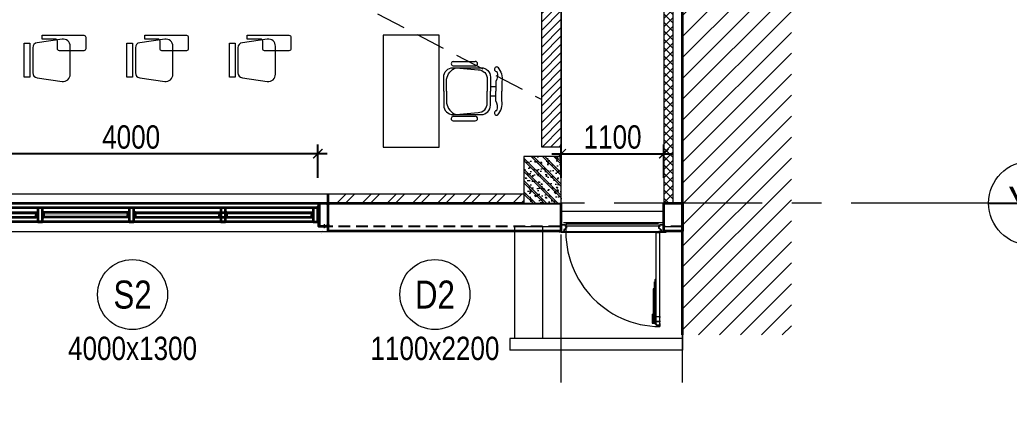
# Model space of a CAD drawing. Header units: millimetres. Extents: x -547695 to 905972, y -1055718 to 167349.
# Drawn here: x -506873 to -496268, y -850138 to -845826 of the extents above; entities that cross this region are included whole.
import ezdxf
from ezdxf.enums import TextEntityAlignment as Align
from ezdxf.xclip import XClip

# ---------------------------------------------------------------- set-up
doc = ezdxf.new("R2010")
doc.units = ezdxf.units.MM
doc.header["$XCLIPFRAME"] = 0
for name, pattern in [('$0$BASE-A0$0$HIDDEN', [0.375, 0.25, -0.125]), ('CENTER', [50.800000000000004, 31.75, -6.35, 6.35, -6.35]), ('HIDDEN', [9.524999999999999, 6.35, -3.175]), ('XR-MB (+8.000)$0$$0$BASE-A0$0$HIDDEN', [0.375, 0.25, -0.125])]:
    doc.linetypes.add(name, pattern=pattern)
doc.layers.get('DEFPOINTS').update_dxf_attribs({"color": 1, "lineweight": 25})
for name, color, linetype in [('7a-Flashing_01', 1, 'Continuous'), ('8', 8, 'Continuous'), ('S-DIM', 8, 'Continuous')]:
    doc.layers.add(name, color=color, linetype=linetype)
for name, color, linetype, lineweight in [('A-COLS', 9, 'Continuous', 9), ('A-CONC', 2, 'Continuous', 35), ('A-DOOR', 142, 'Continuous', 9), ('A-EQPM', 127, 'Continuous', 9), ('A-FINE', 255, 'Continuous', 25), ('A-GRID', 250, 'CENTER', 15), ('A-HEVY', 111, 'Continuous', 35), ('A-PATT', 252, 'Continuous', 9), ('A-REV', 7, 'Continuous', 35), ('A-SYMBOLS', 10, 'Continuous', 13), ('A-WALL', 12, 'Continuous', 13), ('A-WALL-INT', 31, 'Continuous', 9), ('XR-MB (+8.000)$0$chi dan', 8, 'Continuous', 9), ('XR-MB (+8.000)$0$DIM TAN', 169, 'Continuous', 13), ('XR-MB (+8.000)$0$net khung', 2, 'Continuous', 13), ('XR-MB (+8.000)$0$phu kien ngoai cua', 4, 'Continuous', 5)]:
    doc.layers.add(name, color=color, linetype=linetype, lineweight=lineweight)
doc.styles.add('VTK _ Arial_2.5 mm', font='arial.ttf', dxfattribs={"width": 0.8})
doc.styles.add('VTK_Arial', font='arial.ttf', dxfattribs={"width": 0.8})
doc.styles.add('VTK_Arial_3.5 mm', font='arial.ttf', dxfattribs={"width": 0.8, "height": 3.5})
doc.dimstyles.new('A-2.5-DIM100', dxfattribs={"dimscale": 100, "dimtxt": 2.5, "dimasz": 1, "dimexe": 1, "dimexo": 0, "dimgap": 0.5, "dimtad": 1, "dimdec": 0, "dimzin": 12, "dimdsep": 46, "dimtxsty": 'VTK_Arial', "dimblk": 'ARCHTICK', "dimcen": 0, "dimdle": 1, "dimclrd": 256, "dimclre": 256, "dimclrt": 7, "dimadec": 1, "dimazin": 3, "dimtfac": 1, "dimtdec": 0, "dimtmove": 0, "dimatfit": 2, "dimfxl": 20, "dimtfill": 1, "dimtolj": 1, "dimtzin": 0, "dimlwd": -1, "dimlwe": -1, "dimarcsym": 0})

# ---------------------------------------------------------------- blocks, each defined once
blk = doc.blocks.new('ERBHRTHB4T')
at = {"color": 0}
blk.add_wipeout([(-200, 100), (199.9999999999773, 100), (199.9999999999773, -400), (-200, -400)], dxfattribs=at).dxf.layer = '8'
at = {"layer": 'A-PATT'}
h = blk.add_hatch(dxfattribs=at)
h.set_pattern_fill('BT-01', color=256, scale=20, style=0, double=1, pattern_type=2)
h.set_pattern_definition([(49.99999999999999, (115612.7283935403, 26819.99793121067), (143.4520365201507, -12.55042699651902), [15, -165]), (355, (115612.7283935403, 26819.99793121067), (-27.75026672260001, 150.4384267400024), [12, -132]), (100.4514, (115624.6827295402, 26818.95206321054), (115.7018763428043, 137.8879084121907), [12.748038, -140.2284224]), (46.18420000000001, (115612.7283935403, 26859.99793121067), (213.4482097251289, -33.10380286580362), [22.5, -247.5]), (96.6356, (115630.5157425403, 26857.2392698105), (186.9325411097407, 194.8235741800883), [19.1220576, -210.3426]), (351.1842, (115612.7283935403, 26859.99793121067), (186.9323890267255, 194.823720185065), [18, -198]), (21, (115632.7283935403, 26849.99793121067), (119.3814104236923, -80.52377813306776), [15, -165]), (326.0000000000001, (115632.7283935403, 26849.99793121067), (48.66306638431632, 145.0300090093706), [12, -132]), (71.4514, (115642.6768401402, 26843.28761001059), (168.044525716298, 64.50609934199048), [12.748038, -140.2284224]), (37.50000000000001, (115612.7283935403, 26819.99793121067), (2.431971063458134, 66.5787707662623), [0, -130.4, 0, -134, 0, -132.5]), (7.499999999999999, (115612.7283935403, 26819.99793121067), (52.61390748842971, 78.88234237647205), [0, -76.39999999999999, 0, -127.4, 0, -50.5]), (327.5, (115568.1283935403, 26819.99793121067), (106.7644872344818, -4.510974346875951), [0, -50, 0, -156, 0, -207]), (317.5, (115548.1283935403, 26819.99793121067), (116.6372338684772, 20.02099646646354), [0, -65, 0, -103.6, 0, -147]), (45, (115612.7283935403, 26819.99793121067), (-60.10407640085654, 60.10407640085654), []), (45, (115612.7283935403, 26844.49793121067), (-60.10407640085654, 60.10407640085654), [])])
h.paths.add_polyline_path([(200, 100), (200, -400), (-200, -400), (-200, 100)])
at = {"color": 0}
blk.add_lwpolyline([(-200, 100), (200, 100), (200, -400), (-200, -400)], close=True, dxfattribs=at)
blk = doc.blocks.new('ERYUJH76Y')
at = {"layer": 'A-GRID', "ltscale": 50}
for points in [[(1300, 3348.158887993079), (1300, 25451.9480377544)], [(0, 3348.158887993079), (0, 25008.44865267468)], [(4693.760833570384, 6928.303770333878), (-30446.51302765415, 6928.303770333878)]]:
    blk.add_lwpolyline(points, dxfattribs=at)
at = {"layer": 'A-COLS', "xscale": -1, "rotation": 180}
blk.add_blockref('ERBHRTHB4T', (-200, 7028.303770333878), dxfattribs=at)
blk = doc.blocks.new('XR-MB (+8.000)$0$ban le b')
at = {"layer": 'A-DOOR'}
for p, q in [((11285.28769490795, -283.0679301716082), (11288.28769490796, -283.0679301716082)), ((11285.28769490795, -307.2214668658635), (11285.28769490795, -283.0679301716082)), ((11293.78769490795, -308.7214668658635), (11286.78769490795, -308.7214668658635)), ((11288.28769490796, -283.0679301716082), (11288.28769490796, -304.6214668658576)), ((11296.78769490796, -306.1214668658577), (11289.78769490796, -306.1214668658577)), ((11299.78769490796, -330.2283505780677), (11293.78769490796, -330.2283505780677)), ((11295.28769490795, -318.7501102948199), (11295.28769490795, -310.2214668658635)), ((11296.78769490796, -327.2283505780677), (11296.78769490796, -333.2283505780677)), ((11298.28769490796, -318.7501102948199), (11298.28769490796, -307.6214668658577))]:
    blk.add_line(p, q, dxfattribs=at)
for radius in [10, 7]:
    blk.add_circle((11296.78769490796, -330.2283505780677), radius, dxfattribs=at)
for centre, radius, start, end in [((11286.78769490795, -307.2214668658635), 1.5, 180, 270), ((11289.78769490796, -304.6214668658576), 1.5, 180, 270), ((11293.78769490795, -310.2214668658635), 1.5, 0, 90), ((11293.28769490795, -318.7501102948199), 2, 286.9577633000233, 0), ((11296.78769490796, -307.6214668658577), 1.5, 0, 90), ((11300.28769490796, -318.7501102948199), 2, 180, 253.0422366999772)]:
    blk.add_arc(centre, radius, start, end, dxfattribs=at)
blk = doc.blocks.new('XR-MB (+8.000)$0$gioong cao su')
at = {"layer": 'A-DOOR'}
for points in [[(1628098.305307441, 55606.06652636743), (1628100.401824749, 55606.06652636743), (1628100.401824749, 55546.26186501818), (1628098.305307441, 55546.26186501818)], [(1628100.401824749, 55591.16959282166), (1628107.292586996, 55591.16959282166), (1628107.292586996, 55561.15879856396), (1628100.401824749, 55561.15879856396)]]:
    blk.add_lwpolyline(points, close=True, dxfattribs=at)
for points in [[(1628109.292586996, 55599.93552798872), (1628128.177935405, 55599.93552798871, -0.4142135623730951), (1628130.177935405, 55597.93552798871), (1628130.177935405, 55553.13517616069, -0.4142135623730951), (1628128.177935405, 55551.13517616066), (1628109.292586996, 55551.13517616066, -0.414213562371638), (1628107.292586996, 55553.13517616066), (1628107.292586996, 55597.93552798872, -0.4142135623730951)], [(1628109.292586996, 55598.93552798873), (1628128.177935405, 55598.93552798873, -0.4142135623730951), (1628129.177935405, 55597.93552798871), (1628129.177935405, 55553.13517616069, -0.4142135623730951), (1628128.177935405, 55552.13517616069), (1628109.292586996, 55552.13517616069, -0.4142135623701816), (1628108.292586996, 55553.13517616066), (1628108.292586996, 55597.93552798872, -0.4142135623730951)]]:
    blk.add_lwpolyline(points, format="xyb", close=True, dxfattribs=at)
blk = doc.blocks.new('XR-MB (+8.000)$0$123')
at = {"layer": 'A-DOOR'}
h = blk.add_hatch(dxfattribs=at)
h.set_pattern_fill('ANSI31', color=256, style=0)
h.set_pattern_definition([(135, (327793.761398347, 93736.0655263949), (0.0883883476483184, 0.0883883476483185), [])])
h.paths.add_polyline_path([(240172.1619447011, 36474.12967879559), (240174.161944701, 36474.12967879559), (240174.161944701, 36387.62967879562), (240172.1619447009, 36387.62967879562)])
for p, q in [((240145.9647090423, 36386.32456112936), (240145.9647090423, 36398.32456112936)), ((240145.9647090423, 36398.32456112936), (240147.1647090423, 36398.32456112936)), ((240185.9647090423, 36386.32456112936), (240145.9647090423, 36386.32456112936)), ((240147.1647090423, 36387.62967879561), (240147.1647090423, 36398.32456112936)), ((240184.7619447009, 36387.62967879562), (240147.1647090423, 36387.62967879561)), ((240170.9619447009, 36465.32967879562), (240170.9619447009, 36475.32967879561)), ((240220.9740869111, 36475.32967879561), (240170.9619447009, 36475.32967879561)), ((240172.1619447011, 36474.12967879559), (240172.1619447009, 36387.62967879561)), ((240172.1619447011, 36465.32967879562), (240172.1619447011, 36474.12967879559)), ((240172.1619447011, 36474.12967879559), (240220.3932104987, 36474.12967879559)), ((240173.9619447009, 36413.32967879562), (240173.9619447009, 36413.32967879562)), ((240174.161944701, 36474.12967879559), (240174.1619447011, 36387.62967879561)), ((240184.7619447009, 36387.62967879562), (240204.7591803595, 36402.62967879563)), ((240185.9647090423, 36386.32456112936), (240205.9619447009, 36401.32456112936)), ((240219.7619447009, 36419.52967879562), (240204.7619447009, 36419.52967879562)), ((240204.7619447009, 36419.52967879562), (240204.7619447009, 36402.62967879563)), ((240220.9619447009, 36418.3296787956), (240205.9619447009, 36418.32967879561)), ((240205.9619447009, 36418.32967879561), (240205.9619447009, 36401.32456112936)), ((240234.7619447009, 36433.52967879561), (240219.7619447009, 36433.52967879562)), ((240219.7619447009, 36433.52967879562), (240219.7619447009, 36419.52967879562)), ((240234.761944701, 36454.91249750382), (240220.3932104987, 36474.12967879559)), ((240220.9619447009, 36432.32967879561), (240220.9619447009, 36418.3296787956)), ((240235.9619447009, 36432.32967879561), (240220.9619447009, 36432.32967879561)), ((240235.9619447009, 36455.3296787956), (240220.9740869111, 36475.32967879561)), ((240234.761944701, 36454.91249750382), (240234.7619447009, 36433.52967879561)), ((240235.9619447009, 36455.3296787956), (240235.9619447009, 36432.32967879561))]:
    blk.add_line(p, q, dxfattribs=at)
blk = doc.blocks.new('XR-MB (+8.000)$0$gdfghgfjjjk')
at = {"layer": 'A-DOOR'}
for p, q in [((196862.405233264, 627552.8862587214), (196860.9821372032, 626549.9684306979)), ((196863.2947365046, 627552.8862913847), (196861.8716068268, 626550.8579671383)), ((196862.4046865702, 627567.5806376934), (196871.2997144461, 627567.5809687972)), ((196862.4046865702, 627567.5806376934), (196862.4046865702, 627567.5806376934)), ((196862.4046865702, 627567.5806376934), (196862.4046865702, 627567.5806376934)), ((196862.4046865702, 627567.5806376934), (196862.4046865702, 627567.5806376934)), ((196862.4059411287, 627533.8722760677), (196862.4046865702, 627567.5806376934)), ((196863.2942224741, 627566.6911683083), (196870.4102448225, 627566.6914328933)), ((196863.2954429388, 627533.8723097444), (196863.2942224741, 627566.6911683083)), ((196863.2946861982, 627554.2381294966), (196896.2062882185, 627554.2393540144)), ((196863.2946861982, 627554.2381294966), (196863.2946861982, 627554.2381294966)), ((196863.2950171232, 627545.3431028128), (196863.2946861982, 627554.2381294966)), ((196864.1845203638, 627545.3431360722), (196863.2950171232, 627545.3431028128)), ((196863.2961570024, 627514.7967731357), (196905.9922894239, 627514.798361063)), ((196863.2964869738, 627505.9017457962), (196863.2961570024, 627514.7967731357)), ((196864.1842221022, 627553.348660469), (196895.3168190718, 627553.3498194814)), ((196864.1845203638, 627545.3431360722), (196864.1842221022, 627553.348660469)), ((196864.1856919527, 627513.9073033333), (196905.1028198004, 627513.9088261127)), ((196864.1859902143, 627505.9017784), (196864.1856919527, 627513.9073033333)), ((196870.4102448225, 627566.6914328933), (196870.4107085466, 627554.2383952141)), ((196871.2997144461, 627567.5809687972), (196871.3002115488, 627554.2384272814)), ((196895.3168190718, 627553.3498194814), (196895.3171828985, 627543.5652890801)), ((196895.3171828985, 627543.5652890801), (196905.9912160635, 627543.5656858683)), ((196896.2062882185, 627554.2393540144), (196896.2066522837, 627544.4548243284)), ((196896.2066522837, 627544.4548243284), (196906.8806854486, 627544.4552218318)), ((196904.5672428608, 626564.2020965219), (196905.9912160635, 627543.5656858683)), ((196905.1028198004, 627513.9088261127), (196905.1048058271, 627460.5386618972)), ((196905.4567790031, 626563.3126262426), (196906.8806854486, 627544.4552218318)), ((196905.9912160635, 627543.5656858683), (196905.991576314, 627533.8738980889)), ((196905.9922894239, 627514.798361063), (196905.9943407774, 627459.6491916776)), ((196906.8806854486, 627544.4552218318), (196906.8810795546, 627533.8739312887)), ((196943.3508764505, 627528.9400455356), (196906.8812633753, 627528.9386885166)), ((196906.8812633753, 627528.9386885166), (196906.898653388, 627061.5589567423)), ((196906.8818181753, 627514.0159139633), (196913.0339647532, 627514.0161420107)), ((196913.0339647532, 627514.0161420107), (196925.1160699129, 627528.9393668771)), ((196913.0339647532, 627514.0161420107), (196913.0359107256, 627461.728937149)), ((196925.1160699129, 627528.9393668771), (196925.1196030378, 627433.9858896732)), ((196943.354409337, 627433.9865671992), (196943.3508764505, 627528.9400455356)), ((196863.2982083559, 627459.6476040483), (196863.2978774309, 627468.5426306725)), ((196905.9943407774, 627459.6491916776), (196863.2982083559, 627459.6476040483)), ((196864.1876777411, 627460.5371393561), (196864.1873804331, 627468.5426642299)), ((196905.1048058271, 627460.5386618972), (196864.1876777411, 627460.5371393561)), ((196906.8837639093, 627461.7287085652), (196913.0359107256, 627461.728937149)), ((196943.354409337, 627433.9865671992), (196906.8847965002, 627433.9852110147)), ((196935.0032929182, 627405.8741509318), (196906.8858422041, 627405.8731057644)), ((196913.0359107256, 627461.728937149), (196925.1196030378, 627433.9858896732)), ((196935.0023111105, 627432.2585363984), (196923.8365739584, 627432.2581213713)), ((196923.8491252661, 627094.9471880794), (196923.8365739584, 627432.2581213713)), ((196935.0123664141, 627162.0139183998), (196935.0023111105, 627432.2585363984)), ((196914.9031518698, 627089.1371631026), (196906.8976272345, 627089.1368649602)), ((196922.291733861, 627092.520907402), (196914.9031518698, 627089.1371631026)), ((196914.90414536, 627062.448757112), (196914.9031518698, 627089.1371631026)), ((196923.8466299772, 627162.013502419), (196935.0123664141, 627162.0139183998)), ((196914.0146750212, 627061.5592212081), (196906.898653388, 627061.5589567423)), ((196861.515058279, 626570.9607151151), (196861.5153422356, 626563.3109920025)), ((196861.5153422356, 626563.3109920025), (196905.4567790031, 626563.3126262426)), ((196862.4045605659, 626570.9607483149), (196862.4048125744, 626564.200527072)), ((196862.4048125744, 626564.200527072), (196904.5672428608, 626564.2020965219)), ((196868.9876289368, 626550.8582316637), (196868.9871659279, 626563.3112696409)), ((196869.8771643639, 626549.9687612653), (196869.8766691685, 626563.3113028407)), ((197893.8688174114, 626451.0613284707), (196820.0490438938, 626451.0036119819)), ((196860.9821372032, 626549.9684306979), (196869.8771643639, 626549.9687612653)), ((196861.8716068268, 626550.8579671383), (196868.9876289368, 626550.8582316637)), ((197861.518658618, 626489.308738326), (196874.1260051727, 626489.2542417645)), ((196875.0162689686, 626468.7957118154), (197861.519422213, 626468.8501775612))]:
    blk.add_line(p, q, dxfattribs=at)
at = {"layer": 'A-DOOR', "linetype": 'XR-MB (+8.000)$0$$0$BASE-A0$0$HIDDEN'}
blk.add_line((197898.6042575852, 626549.568342009), (196851.4276854992, 626549.5095437169), dxfattribs=at)
at = {"layer": 'A-DOOR'}
blk.add_arc((196851.4271089392, 626549.5105317326), 1018.129288382242, 354.4509588753841, 89.38221887756842, dxfattribs=at)
for centre, major_axis, ratio, start_param, end_param in [((196921.1806167364, 627094.9470885992), (2.33610738054041, 1.289782648296564), 0.9999998784795361, 4.637390889203424, 5.778762562702377), ((196914.0146423578, 627062.4487235546), (-0.8093593346985444, 0.3689889098991489), 0.9999998201910117, 1.998585134927666, 3.569381478399736)]:
    blk.add_ellipse(centre, major_axis=major_axis, ratio=ratio, start_param=start_param, end_param=end_param, dxfattribs=at)
at = {"layer": 'XR-MB (+8.000)$0$chi dan', "extrusion": (0, 0, -1), "xscale": 0.8895027643677431, "yscale": 0.8895027643677431, "zscale": -0.889502743225944, "rotation": 179.9978614932291}
blk.add_blockref('XR-MB (+8.000)$0$123', (16816.74336409569, 658912.86562258), dxfattribs=at)
at = {"layer": 'XR-MB (+8.000)$0$chi dan', "xscale": 0.8895027643677431, "yscale": 0.8895027643677431, "zscale": 0.8895027643677431, "rotation": 180.0021385067709}
blk.add_blockref('XR-MB (+8.000)$0$123', (411550.8602860711, 658928.8183668359), dxfattribs=at)
at = {"layer": 'XR-MB (+8.000)$0$net khung', "xscale": 0.1601102353251793, "yscale": 0.1601102353251793, "zscale": 0.1601102172678523, "rotation": 90.00213296456585}
for p in [(205774.5316374302, 365813.9652123451), (206777.0655252394, 365813.9895307672)]:
    blk.add_blockref('XR-MB (+8.000)$0$gioong cao su', p, dxfattribs=at)
at = {"layer": 'XR-MB (+8.000)$0$phu kien ngoai cua', "xscale": 0.889502645156231, "yscale": 0.889502763748169, "zscale": 0.8895026589233752, "rotation": 270.002134667727}
blk.add_blockref('XR-MB (+8.000)$0$ban le b', (197144.7917616367, 636598.0440049767), dxfattribs=at)
blk = doc.blocks.new('XR-MB (+8.000)$0$cua 1 canh')
blk.add_wipeout([(-2.9103830456733704e-11, 5.352579668334065e-12), (-2.9103830456733704e-11, -1099.9999999999654), (220.0000000000291, -1099.9999999999657), (220.00013679201948, 5.303729824876622e-12)]).dxf.layer = 'A-DOOR'
at = {"layer": 'A-DOOR'}
blk.add_lwpolyline([(0, 0), (220, 0), (220, -1100), (0, -1100)], close=True, dxfattribs=at)
at = {"layer": 'XR-MB (+8.000)$0$DIM TAN', "xscale": -1, "rotation": 270}
blk.add_blockref('XR-MB (+8.000)$0$gdfghgfjjjk', (-626335.108328172, -197918.2664791215), dxfattribs=at)
blk = doc.blocks.new('12-14x20 HWFS')
at = {"layer": 'A-FINE'}
for p, q in [((-25.39699883005505, -3.007638736933586), (-25.39699883005505, 2.99767952003458)), ((-21.33899456566269, 1.922318582128355), (-24.39699883005505, 1.922318582128355)), ((-21.34279814843103, 4.073040457944444), (-20.73801054955584, 6.645490647548286)), ((-18.09071933728319, 1.683506138670054), (-18.67104078563898, 1.683506138670054)), ((-18.0907193372841, 1.683506138670054), (-17.72308869091012, 2.350172386679333)), ((-17.56717118204233, -1.69346535556906), (-18.09071933728319, 1.683506138670054)), ((-16.99276144435862, -2.360558170537843), (-17.72308869091012, 2.350172386679333)), ((-17.72308869091012, 2.350172386679333), (-17.06965306867005, 1.683506138670054)), ((-16.54921726259181, -1.673390192852821), (-17.06965306867005, 1.683506138670054)), ((-16.20003337911294, 1.683506138670054), (-17.06965306867005, 1.683506138670054)), ((-16.20003337911385, 1.683506138670054), (-15.83240273273987, 2.350172386679333)), ((-15.67648522387208, -1.69346535556906), (-16.20003337911294, 1.683506138670054)), ((-15.09896313702484, -2.380633333254082), (-15.83240273273987, 2.350172386679333)), ((-15.83240273273987, 2.350172386679333), (-15.1789671104998, 1.683506138670054)), ((-14.65541895525803, -1.69346535556906), (-15.1789671104998, 1.683506138670054)), ((-14.39481909571441, 1.683506138670054), (-15.1789671104998, 1.683506138670054)), ((-14.39481909571441, 1.683506138670054), (-14.02718844934043, 2.350172386675695)), ((-13.87127094047264, -1.69346535556906), (-14.3948190957135, 1.683506138670054)), ((-13.29374885362449, -2.380633333254082), (-14.02718844934043, 2.350172386675695)), ((-14.02718844934043, 2.350172386675695), (-13.37375282710036, 1.683506138670054)), ((-12.85020467185859, -1.69346535556906), (-13.37375282710036, 1.683506138670054)), ((-12.58960481231406, 1.683506138670054), (-13.37375282710036, 1.683506138670054)), ((-12.58960481231497, 1.683506138670054), (-12.22197416594099, 2.350172386675695)), ((-12.06605665707229, -1.69346535556906), (-12.58960481231406, 1.683506138670054)), ((-11.48853457022506, -2.380633333254082), (-12.22197416594099, 2.350172386675695)), ((-12.22197416594099, 2.350172386675695), (-11.56853854370092, 1.683506138670054)), ((-10.78439052891463, 1.683506138670054), (-11.56853854370092, 1.683506138670054)), ((-11.04499038845915, -1.69346535556906), (-11.56853854370092, 1.683506138670054)), ((-10.78439052891554, 1.683506138670054), (-10.41675988254156, 2.350172386675695)), ((-10.26084237367286, -1.69346535556906), (-10.78439052891463, 1.683506138670054)), ((-9.68332028682562, -2.380633333254082), (-10.41675988254156, 2.350172386675695)), ((-10.41675988254156, 2.350172386675695), (-9.763324260301488, 1.683506138670054)), ((-8.979176245515191, 1.683506138670054), (-9.763324260301488, 1.683506138670054)), ((-9.239776105058809, -1.69346535556906), (-9.763324260301488, 1.683506138670054)), ((-8.9791762455161, 1.683506138670054), (-8.611545599141209, 2.350172386675695)), ((-8.455628090273422, -1.69346535556906), (-8.979176245515191, 1.683506138670054)), ((-7.878106003426183, -2.380633333254082), (-8.611545599141209, 2.350172386675695)), ((-8.611545599141209, 2.350172386675695), (-7.958109976902051, 1.683506138670054)), ((-7.173961962115754, 1.683506138670054), (-7.958109976901142, 1.683506138670054)), ((-7.434561821659372, -1.69346535556906), (-7.958109976901142, 1.683506138670054)), ((-7.173961962115754, 1.683506138670054), (-6.806331315741772, 2.350172386675695)), ((-6.650413806873985, -1.69346535556906), (-7.173961962115754, 1.683506138670054)), ((-6.072891720025837, -2.380633333254082), (-6.806331315741772, 2.350172386675695)), ((-6.806331315741772, 2.350172386675695), (-6.152895693502614, 1.683506138670054)), ((-5.629347538259935, -1.69346535556906), (-6.152895693501705, 1.683506138670054)), ((-5.329868141651787, 1.41366340343302), (-1.722720664161898, 1.41366340343302)), ((-1.722720664161898, 1.41366340343302), (0, 0)), ((-1.722720664161898, -1.413663403429382), (0, 0)), ((-21.34279814843103, -1.932277799027361), (-24.39699883005505, -1.932277799027361)), ((-20.73801054955584, -6.655449864447291), (-21.34279814843103, -4.08299967484345)), ((-17.56717118204233, -1.69346535556906), (-18.67104078563898, -1.69346535556906)), ((-17.56717118204233, -1.69346535556906), (-16.99276144435862, -2.360558170537843)), ((-16.99276144435862, -2.360558170537843), (-16.54921726259181, -1.673390192852821)), ((-15.67648522387208, -1.69346535556906), (-16.56217511556315, -1.69346535556906)), ((-15.67648522387208, -1.69346535556906), (-15.09896313702484, -2.380633333254082)), ((-15.09896313702484, -2.380633333254082), (-14.65541895525803, -1.69346535556906)), ((-13.87127094047264, -1.69346535556906), (-14.65541895525803, -1.69346535556906)), ((-13.87127094047264, -1.69346535556906), (-13.29374885362449, -2.380633333254082)), ((-13.29374885362449, -2.380633333254082), (-12.85020467185859, -1.69346535556906)), ((-12.06605665707229, -1.69346535556906), (-12.85020467185859, -1.69346535556906)), ((-12.06605665707229, -1.69346535556906), (-11.48853457022506, -2.380633333254082)), ((-11.48853457022506, -2.380633333254082), (-11.04499038845915, -1.69346535556906)), ((-10.26084237367286, -1.69346535556906), (-11.04499038845915, -1.69346535556906)), ((-10.26084237367286, -1.69346535556906), (-9.68332028682562, -2.380633333254082)), ((-9.68332028682562, -2.380633333254082), (-9.239776105058809, -1.69346535556906)), ((-8.455628090273422, -1.69346535556906), (-9.239776105059718, -1.69346535556906)), ((-8.455628090273422, -1.69346535556906), (-7.878106003426183, -2.380633333254082)), ((-7.878106003426183, -2.380633333254082), (-7.434561821659372, -1.69346535556906)), ((-6.650413806873985, -1.69346535556906), (-7.434561821659372, -1.69346535556906)), ((-6.650413806873985, -1.69346535556906), (-6.072891720025837, -2.380633333254082)), ((-6.072891720025837, -2.380633333254082), (-5.629347538259935, -1.69346535556906)), ((-5.073260826818114, -1.430522762744658), (-1.722720664161898, -1.430522762744658))]:
    blk.add_line(p, q, dxfattribs=at)
for points in [[(-21.33899456566269, 1.922318582128355), (-24.39699883005505, 1.922318582128355, -0.4142135623730951), (-25.39699883005505, 2.922318582128355), (-25.39699883005505, 3.073040457944444, -0.414213562373095), (-24.39699883005505, 4.073040457944444), (-21.34279814843103, 4.073040457944444), (-21.34279814843103, -0.004979608449502848)], [(-21.33899456566269, -1.932277799027361), (-24.39699883005505, -1.932277799027361, 0.4142135623730951), (-25.39699883005505, -2.932277799027361), (-25.39699883005505, -3.08299967484345, 0.414213562373095), (-24.39699883005505, -4.08299967484345), (-21.34279814843103, -4.08299967484345), (-21.34279814843103, -0.004979608449502848)]]:
    blk.add_lwpolyline(points, format="xyb", dxfattribs=at)
for points in [[(-20.73801054955584, -6.655449864447291), (-20.73801054955584, 6.645490647548286), (-20.01167715080919, 6.645490647548286), (-20.01167715080919, -6.655449864447291)], [(-18.67104078563898, -4.086449746049766), (-18.67104078563898, 4.06959038673449), (-20.01167715080919, 4.06959038673449), (-20.01167715080919, -4.086449746049766)]]:
    blk.add_lwpolyline(points, close=True, dxfattribs=at)
for centre, radius, start, end in [((-24.39699883005505, 0.922318582128355), 1, 90, 180), ((-5.304255970404483, 2.881830588587036), 1.468390570281038, 234.6943086791252, 269.0005767096657), ((-24.39699883005505, -0.9322777990273607), 1, 180, 270), ((-5.064265201900525, -2.169041251796443), 0.7385732732347212, 89.30213547652545, 139.9158802430046)]:
    blk.add_arc(centre, radius, start, end, dxfattribs=at)
at = {"layer": 'A-FINE', "lineweight": 20}
for points in [[(-6.005701366639187, 0.734078581812355), (-5.356753149810174, 0.7528891582333017), (-4.21525524023491, 0.7335373962196172), (-3.68014217905511, 0.4056991705183464)], [(-3.73259996158049, 0.2548853612497624), (-4.241661968921107, 0.5667963463274646), (-5.337423789348577, 0.5875685391984007), (-5.980192729994997, 0.5695436905298266)], [(-2.447860064917222, -0.3795387368336378), (-2.855747234787486, -0.233771597417217), (-3.321581205258553, 0.00306547163927462), (-3.73259996158049, 0.2548853612497624)], [(-3.68014217905511, 0.4056991705183464), (-3.274387256547925, 0.1571179502607265), (-2.81552207232744, -0.07629628983704606), (-2.414889757718811, -0.2195370777590142)], [(0, 0), (-1.78165944644752, -0.7221836995558988), (-2.094344660469687, -0.5059660401420842), (-2.447860064917222, -0.3795387368336378)], [(-2.414889757718811, -0.2195370777590142), (-2.078931817856756, -0.3396744335477706), (-1.786234641898773, -0.4750112537258246), (0, 0)], [(-1.788129251950522, -0.4459402668944676), (-1.592819770769893, -0.4254990892404749), (0, 0), (0, 0)], [(-3.309955396267469, -1.038057640394982), (-3.504362710519672, -0.9972875247003685), (-4.96049769981073, -0.9316873652023787), (-5.752600940425509, -0.8984606907433772)], [(-3.03778870932274, -1.424996449764876), (-3.03778870932274, -1.424996449764876), (-3.041053551675759, -1.094442749745212), (-3.309955396267469, -1.038057640394982)], [(-2.446033747112779, -0.2942946919683891), (-2.446033747112779, -0.2942946919683891), (-1.983497810808331, -0.4664134667509643), (-1.788129251950522, -0.4459402668944676)]]:
    blk.add_open_spline(points, degree=3, dxfattribs=at)
blk = doc.blocks.new('gia co cua')
at = {"layer": '7a-Flashing_01', "const_width": 0.5}
for points in [[(0.9999836811912246, -260.1724521682504), (1.000002565124305, -13.38279802408889), (4.999982052686391, -0.1724568663337074)], [(-1.631880877539515e-05, -160.0009240506176), (-1.63185759447515e-05, -320.0000900226937), (38.99998009184492, -320.000089963407), (58.99998009161209, -250.000923991331), (74.18584841454867, -250.000923991331)]]:
    blk.add_lwpolyline(points, dxfattribs=at)
at = {"layer": 'A-CONC'}
blk.add_lwpolyline([(8.999982052773703, -247.0009282695133), (101.8295537767117, -247.0009282695133), (101.8295537767117, -230.0009282695133), (104.8295537767117, -230.0009282695133), (104.8295537767117, -250.0009282695133), (5.999981933564413, -250.0009282695133), (5.999982052773703, -0.0009282695133094876), (104.8295537767117, -0.0009282695133094876), (104.8295537767117, -20.00092826951331), (101.8295537767117, -20.00092826951331), (101.8295537767117, -3.000928269513309), (8.999982052773703, -3.000928269513309)], close=True, dxfattribs=at)
at = {"layer": 'A-PATT', "xscale": -1, "rotation": 180}
blk.add_blockref('12-14x20 HWFS', (19.89082145583234, -36.21138445603722), dxfattribs=at)
at = {"layer": 'A-PATT'}
blk.add_blockref('12-14x20 HWFS', (18.74103034098516, -177.0262263493707), dxfattribs=at)
at = {"layer": 'A-PATT', "rotation": 90}
blk.add_blockref('12-14x20 HWFS', (66.85820513081853, -231.3298825964211), dxfattribs=at)
blk = doc.blocks.new('ebve')
blk.add_wipeout([(-4209.659143328201, -400.00000000023283), (0, -400.00000000023283), (0, 3.501554601825774e-11), (-4209.659143328201, 2.7421265258453786e-10)]).dxf.layer = 'A-PATT'
at = {"color": 8}
for p, q in [((-159.8295748693636, -149.9999984254828), (-4054.829573232797, -149.999997130828)), ((-4039.829573232797, -199.999997419538), (-3126.496237785323, -199.9999977780972)), ((-2144.829571664101, -199.999997419538), (-3046.496237785323, -199.9999977780972)), ((-2064.829571664101, -199.999995466671), (-174.8295748693636, -199.9999984254828)), ((-159.8295748693636, -299.9999984254828), (-4054.829573232797, -299.999997130828)), ((-4039.829573232797, -249.999997419538), (-3126.496237785323, -249.9999977780972)), ((-2144.829571664101, -249.999997419538), (-3046.496237785323, -249.9999977780972)), ((-2064.829571664101, -249.999995466671), (-174.8295748693636, -249.9999984254828))]:
    blk.add_line(p, q, dxfattribs=at)
blk.add_lwpolyline([(-4209.659143328201, -100), (0, -100)], dxfattribs=at)
for points in [[(-4104.829573232797, -150.0000000001164), (-4054.829573232797, -150.0000000001164), (-4054.829573232797, -300.0000000001164), (-4104.829573232797, -300.0000000001164)], [(-4054.829573232797, -149.999997130828), (-4104.829573232797, -149.999997130828), (-4104.829573232797, -299.999997130828), (-4054.829573232797, -299.999997130828)], [(-4054.829573232797, -249.999997419538), (-4039.829573232797, -249.999997419538), (-4039.829573232797, -229.999997419538), (-4049.829573232797, -229.999997419538), (-4049.829573232797, -219.999997419538), (-4039.829573232797, -219.999997419538), (-4039.829573232797, -199.999997419538), (-4054.829573232797, -199.999997419538)], [(-3111.496237785323, -249.9999977780972), (-3126.496237785323, -249.9999977780972), (-3126.496237785323, -229.9999977780972), (-3116.496237785323, -229.9999977780972), (-3116.496237785323, -219.9999977780972), (-3126.496237785323, -219.9999977780972), (-3126.496237785323, -199.9999977780972), (-3111.496237785323, -199.9999977780972)], [(-3061.496237785323, -149.9999975623796), (-3111.496237785323, -149.9999975623796), (-3111.496237785323, -299.9999975623796), (-3061.496237785323, -299.9999975623796)], [(-3061.496237785323, -249.9999977780972), (-3046.496237785323, -249.9999977780972), (-3046.496237785323, -229.9999977780972), (-3056.496237785323, -229.9999977780972), (-3056.496237785323, -219.9999977780972), (-3046.496237785323, -219.9999977780972), (-3046.496237785323, -199.9999977780972), (-3061.496237785323, -199.9999977780972)], [(-2129.829571664101, -249.999997419538), (-2144.829571664101, -249.999997419538), (-2144.829571664101, -229.999997419538), (-2134.829571664101, -229.999997419538), (-2134.829571664101, -219.999997419538), (-2144.829571664101, -219.999997419538), (-2144.829571664101, -199.999997419538), (-2129.829571664101, -199.999997419538)], [(-2079.829571664101, -149.9999979939312), (-2129.829571664101, -149.9999979939312), (-2129.829571664101, -299.9999979939312), (-2079.829571664101, -299.9999979939312)], [(-2079.829571664101, -249.999995466671), (-2064.829571664101, -249.999995466671), (-2064.829571664101, -229.999995466671), (-2074.829571664101, -229.999995466671), (-2074.829571664101, -219.999995466671), (-2064.829571664101, -219.999995466671), (-2064.829571664101, -199.999995466671), (-2079.829571664101, -199.999995466671)], [(-1148.162905542878, -249.9999979647109), (-1163.162905542878, -249.9999979647109), (-1163.162905542878, -229.9999979647109), (-1153.162905542878, -229.9999979647109), (-1153.162905542878, -219.9999979647109), (-1163.162905542878, -219.9999979647109), (-1163.162905542878, -199.9999979647109), (-1148.162905542878, -199.9999979647109)], [(-1098.162905542878, -149.9999985391041), (-1148.162905542878, -149.9999985391041), (-1148.162905542878, -299.9999985391041), (-1098.162905542878, -299.9999985391041)], [(-1098.162905542878, -249.9999960118439), (-1083.162905542878, -249.9999960118439), (-1083.162905542878, -229.9999960118439), (-1093.162905542878, -229.9999960118439), (-1093.162905542878, -219.9999960118439), (-1083.162905542878, -219.9999960118439), (-1083.162905542878, -199.9999960118439), (-1098.162905542878, -199.9999960118439)], [(-159.8295748693636, -249.9999984254828), (-174.8295748693636, -249.9999984254828), (-174.8295748693636, -229.9999984254828), (-164.8295748693636, -229.9999984254828), (-164.8295748693636, -219.9999984254828), (-174.8295748693636, -219.9999984254828), (-174.8295748693636, -199.9999984254828), (-159.8295748693636, -199.9999984254828)], [(-109.8295748693636, -149.9999984254828), (-159.8295748693636, -149.9999984254828), (-159.8295748693636, -299.9999984254828), (-109.8295748693636, -299.9999984254828)]]:
    blk.add_lwpolyline(points, close=True)
at = {"color": 5, "const_width": 5.000000000000001}
for points in [[(-4049.829573232797, -224.999997419538), (-3116.496237785323, -224.9999977780972)], [(-2134.829571664101, -224.999997419538), (-3056.496237785323, -224.9999977780972)], [(-2074.829571664101, -224.999995466671), (-1148.162905542878, -224.9999968934571)], [(-1098.162905542878, -224.9999969704077), (-164.8295748693636, -224.9999984254828)]]:
    blk.add_lwpolyline(points, dxfattribs=at)
at = {"layer": 'A-HEVY'}
for points in [[(-4209.659143328201, -400.0000000002328), (-4209.659143328201, 0)], [(0, -400.000086019747), (0, 0)]]:
    blk.add_lwpolyline(points, dxfattribs=at)
at = {"layer": 'A-REV', "xscale": -1}
blk.add_blockref('gia co cua', (-4104.829589551431, -99.99907173053361), dxfattribs=at)
at = {"layer": 'A-REV'}
blk.add_blockref('gia co cua', (-104.8295537767699, -99.99915775028057), dxfattribs=at)
blk = doc.blocks.new('egeg11')
blk.add_wipeout([(-50, -980.3456814679197), (1799.9999999934503, -980.3456814679197), (1799.999999998603, 344.654318525259), (-2.9331204132176936e-11, 344.65431853198925), (-2.9331204132176936e-11, -855.3456814679403), (-50, -855.3456814679403)]).dxf.layer = 'A-PATT'
at = {"layer": 'A-PATT'}
for points in [[(0, 344.6543185319752), (0, -855.3456814680248)], [(0, 344.6543185319752), (1799.999999998603, 344.6543185252231)], [(300, 344.6543185319752), (300, -855.3456814680248)], [(1799.999999998603, 344.6543185319752), (1799.999999993481, -980.3456814680248)], [(1800, -855.3456814680248), (-50, -855.3456814680248)], [(-50, -855.3456814680248), (-50, -980.3456814680248)], [(1800, -980.3456814680248), (-50, -980.3456814680248)]]:
    blk.add_lwpolyline(points, dxfattribs=at)
blk = doc.blocks.new('RHRTHRHRT')
at = {"layer": 'A-PATT', "transparency": 33554620}
h = blk.add_hatch(dxfattribs=at)
h.set_pattern_fill('ANSI37', color=256, scale=20)
h.set_pattern_definition([(45, (-12900, -14799.99999999988), (-44.90128060534577, 44.90128060534577), []), (135, (-12900, -14799.99999999988), (-44.90128060534577, -44.90128060534576), [])])
h.paths.add_polyline_path([(-99.99803908215836, -4567.111033911468), (-199.9999999998836, -4567.111033911468), (-199.9999999998836, -14799.99999999988), (-99.99803908215836, -14799.99999999988)])
h.paths.add_polyline_path([(0, -500), (-24900, -500), (-24900, -400), (0, -400)])
h.paths.add_polyline_path([(-99.99999999988358, -2114.610329514835), (-199.9999999998836, -2114.610329514835), (-199.9999999998836, -500), (-99.99999999988358, -500)])
at = {"layer": 'A-WALL', "transparency": 33554620}
h = blk.add_hatch(dxfattribs=at)
h.set_pattern_fill('ANSI31', color=253, scale=20)
h.set_pattern_definition([(45, (-24900, -14299.99999999988), (-44.90128060534577, 44.90128060534577), [])])
h.paths.add_polyline_path([(-12900, -8759.999999999884), (-12900, -14799.99999999988), (-13110, -14799.99999999988), (-13110, -8759.999999999884)])
h.paths.add_polyline_path([(-1510, -14199.99999999988), (-1510, -8759.999999998021), (-1300, -8759.999999998021), (-1300, -14199.99999999988)])
h.paths.add_polyline_path([(-1510, -8759.999999998021), (-24900, -8759.999999999884), (-24900, -8549.999999999884), (-1510, -8549.999999998021)])
at = {"layer": 'A-HEVY'}
blk.add_lwpolyline([(-25300, -8074.999999998137), (-25300, -14800.00000000012), (-1300, -14800.00000000012)], dxfattribs=at)
at = {"layer": 'A-WALL'}
blk.add_lwpolyline([(-1510, -14199.99999999988), (-1510, -8759.999999998021), (-1300, -8759.999999998021), (-1300, -14199.99999999988)], close=True, dxfattribs=at)
at = {"layer": 'A-WALL-INT'}
blk.add_lwpolyline([(-99.99803908215836, -4567.111033911468), (-199.9999999998836, -4567.111033911468), (-199.9999999998836, -14799.99999999988), (-99.99803908215836, -14799.99999999988)], close=True, dxfattribs=at)
at = {"layer": 'A-WALL'}
blk.add_blockref('egeg11', (-1800.010806804872, -15394.65431853209), dxfattribs=at)
at = {"layer": 'A-HEVY'}
for points in [[(-1300, -15100.00000000012), (-25600, -15100.00000000012), (-25600, -8074.999999998137)], [(-200, -14800.00000000012), (0, -14800.00000000012), (0, -15100.00000000012), (-200, -15100.00000000012)]]:
    blk.add_lwpolyline(points, dxfattribs=at)
at = {"layer": 'DEFPOINTS', "linetype": '$0$BASE-A0$0$HIDDEN', "ltscale": 500}
blk.add_lwpolyline([(-25550, -50), (0, -50), (0, -15050.00000000012), (-25550, -15050.00000000012)], close=True, dxfattribs=at)
at = {"layer": 'A-DOOR', "xscale": -1, "rotation": 89.99999999999874}
blk.add_blockref('XR-MB (+8.000)$0$cua 1 canh', (-1300, -14890.68020360859), dxfattribs=at)
at = {"layer": 'A-HEVY'}
blk.add_blockref('ebve', (-3800.127588835079, -14699.99999999988), dxfattribs=at)
at = {"layer": 'A-PATT', "transparency": 33554620}
h = blk.add_hatch(dxfattribs=at)
h.set_pattern_fill('ANSI32', color=256, scale=20)
h.set_pattern_definition([(45, (-12900, -14799.99999999988), (-134.7038418160373, 134.7038418160373), []), (45, (-12810.1974, -14799.99999999988), (-134.7038418160373, 134.7038418160373), [])])
h.paths.add_polyline_path([(-3800.127588835079, -14699.99999999988), (-1700, -14699.99999999988), (-1700, -14799.99999999988), (-3800.127588835079, -14799.99999999988)])
h.paths.add_polyline_path([(-9100, -14799.99999999988), (-8009.78673216328, -14799.99999999988), (-8009.78673216328, -14699.99999999965), (-9100, -14699.99999999965)])
h.paths.add_polyline_path([(-10095.17042833602, -14699.99999999977), (-9500, -14699.99999999977), (-9500, -14799.99999999988), (-10095.17042833602, -14799.99999999988)])
h.paths.add_polyline_path([(-12900, -14799.99999999988), (-12304.82957166422, -14799.99999999988), (-12304.82957166422, -14699.99999999977), (-12900, -14699.99999999977)])
at = {"layer": 'A-HEVY'}
for points in [[(-1300, -15100.00000000012), (-1300, -14800.00000000012)], [(-200, -15100.00000000012), (-200, -14800.00000000012)]]:
    blk.add_lwpolyline(points, dxfattribs=at)
at = {"layer": 'A-PATT'}
blk.add_lwpolyline([(-8009.78673216328, -14699.99999999965), (-3800.127588835079, -14699.99999999953)], dxfattribs=at)
at = {"layer": 'A-WALL-INT'}
blk.add_lwpolyline([(-3800.127588835079, -14699.99999999988), (-1700, -14699.99999999988), (-1700, -14799.99999999988), (-3800.127588835079, -14799.99999999988)], close=True, dxfattribs=at)
at = {"layer": 'A-GRID'}
ref = blk.add_blockref('ERYUJH76Y', (-1300, -21728.30377033376), dxfattribs=at)
XClip(ref).set_block_clipping_path([(-32069.379858537228, 5005.130660463474), (6367.103157383157, 26504.536130141118)])
blk = doc.blocks.new('ERGEG')
at = {"layer": 'A-PATT', "transparency": 33554620}
h = blk.add_hatch(dxfattribs=at)
h.set_pattern_fill('ANSI31', color=256, scale=50)
h.set_pattern_definition([(45, (0, -16211.0424277765), (-112.2532015133644, 112.2532015133644), [])])
h.paths.add_polyline_path([(0, 1145.690923888935), (1166.456442133873, 1145.690923888935), (1166.456442133873, -16211.0424277765), (0, -16211.0424277765)])
at = {"layer": 'A-HEVY'}
blk.add_lwpolyline([(0, -16211.0424277765), (0, 1145.690923888935)], dxfattribs=at)
blk = doc.blocks.new('ghe DT')
for points in [[(412.4999999923166, 175.0000000385771), (450, 175.0000000385771), (450, 581.2500001282169, 0.4142135623780959), (431.2499999960419, 600.0000001323351), (318.7499999733991, 600.0000001323933, 0.414213562373095), (299.9999999693828, 581.2500001283915), (299.9999999693828, 343.75000007583, 0.4142135623708219), (318.7499999732245, 325.0000000716973), (393.7499999883585, 325.0000000716973, -0.4142135623751408), (412.4999999923166, 306.2500000676955)], [(328.263515049417, 84.08193445224606), (84.80915860895766, 84.08193445224606, -0.3733263981960095), (35.30948642251315, 127.0262662744499), (0.7004589340067469, 369.8289990847843, -0.4563180338067213), (69.99999999511056, 449.7069345329801), (343.0726736632641, 449.7069345329801, -0.4563180338067213), (412.372214724368, 369.8289990847843), (377.7631872358616, 127.0262662744499, -0.3733263981959709)]]:
    blk.add_lwpolyline(points, format="xyb", close=True)
blk.add_lwpolyline([(40.65139346243814, 56.35427596954105), (40.65139346243814, -2.91038304567337e-11), (371.8354636944132, -2.91038304567337e-11), (371.8354636944132, 56.35427596954105)], close=True)
blk = doc.blocks.new('XR-MBT1$0$A$C8d1cefb7')
for p, q in [((-50.20080321282148, 500), (-50.20080321282148, 558.8904469965491)), ((50.20080321282148, 500), (50.20080321282148, 558.8904469965491)), ((-318.2049389088061, 100.3088652885053), (-318.2049389088061, 338.4311413599644)), ((-269.8272728123702, 100.3088652885053), (-269.8272728123702, 338.4311413599644)), ((269.8272728123702, 100.3088652885053), (269.8272728123702, 338.4311413599644)), ((318.2049389088061, 100.3088652885053), (318.2049389088061, 338.4311413599644))]:
    blk.add_line(p, q)
for points in [[(-255.4190559748095, 580.0750507379416, -0.2070656746415199), (-102.7290021814406, 623.8251909990795), (0, 623.8251909990795)], [(-209.8819825330283, 570.958341721911, -0.214578381300561), (-103.1421742625535, 558.8904469965491), (0, 558.8904469965491)], [(255.4190559750423, 580.0750507379416, 0.2070656746415199), (102.7290021814406, 623.8251909990795), (0, 623.8251909990795)], [(209.8819825330283, 570.958341721911, 0.214578381300561), (103.1421742625535, 558.8904469965491), (0, 558.8904469965491)], [(0, 0), (-150.6024096384645, 0, -0.4142135623730951), (-251.0040160641074, 100.401606425643), (-251.0040160641074, 401.6064257028047, -0.418376194748687), (-150.6024096384645, 500), (0, 500)], [(0, 31.57018899056129), (-128.076161806006, 31.57018899056129, -0.2802796934905701), (-251.0040160641074, 131.9717954162043), (-228.477768231649, 368.8556996302214, -0.4183761947486869), (-128.076161806006, 467.2492739274167), (0, 467.2492739274167)], [(0, 0), (150.6024096384645, 0, 0.4142135623730951), (251.0040160643402, 100.401606425643), (251.0040160643402, 401.6064257028047, 0.418376194748687), (150.6024096384645, 500), (0, 500)], [(0, 31.57018899056129), (128.076161806006, 31.57018899056129, 0.2802796934905701), (251.0040160643402, 131.9717954162043), (228.4777682318818, 368.8556996302214, 0.4183761947486869), (128.076161806006, 467.2492739274167), (0, 467.2492739274167)]]:
    blk.add_lwpolyline(points, format="xyb")
for centre, radius, start, end in [((-234.207285082899, 567.7408025644254), 24.53717388733614, 149.8227994491121, 7.534847381210223), ((234.207285082899, 567.7408025644254), 24.53717388733614, 172.4651526187898, 30.17720055088792), ((-294.0161058604717, 338.4311413599644), 24.18883304828747, 0, 180), ((294.0161058604717, 338.4311413599644), 24.18883304828747, 0, 180), ((-294.0632612660993, 104.8172912709415), 24.55904119150108, 190.578063120359, 349.6419623649261), ((293.9860855229199, 104.7245501338039), 24.55904119150108, 190.3580376350739, 349.421936879641)]:
    blk.add_arc(centre, radius, start, end)
blk = doc.blocks.new('XR-MBT1$0$A$C158f8925')
blk.add_lwpolyline([(0, -600), (0, 600), (-600, 600), (-600, -600)], close=True)
at = {"rotation": 90}
blk.add_blockref('XR-MBT1$0$A$C8d1cefb7', (-650, 0), dxfattribs=at)
blk = doc.blocks.new('_ARCHTICK')
at = {"color": 0, "linetype": 'ByBlock', "const_width": 0.15}
blk.add_lwpolyline([(-0.5, -0.5), (0.5, 0.5)], dxfattribs=at)
blk = doc.blocks.new('*D401')
at = {"layer": 'DEFPOINTS', "color": 0, "transparency": 16777216}
for p in [(-499969.1240093771, -847261.1540440526), (-501069.1240093771, -847518.2394405451), (-499969.1240093771, -847518.2394405451)]:
    blk.add_point(p, dxfattribs=at)
at = {"layer": 'S-DIM', "transparency": 16777216}
for p, q in [((-501069.1240093771, -847518.2394405451), (-501069.1240093771, -847161.1540440526)), ((-499969.1240093771, -847518.2394405451), (-499969.1240093771, -847161.1540440526)), ((-501169.1240093771, -847261.1540440526), (-499869.1240093771, -847261.1540440526))]:
    blk.add_line(p, q, dxfattribs=at)
at = {"layer": 'S-DIM', "transparency": 16777216, "xscale": 100, "yscale": 100, "zscale": 100, "rotation": 180}
blk.add_blockref('_ARCHTICK', (-501069.1240093771, -847261.1540440526), dxfattribs=at)
at = {"layer": 'S-DIM', "transparency": 16777216, "xscale": 100, "yscale": 100, "zscale": 100}
blk.add_blockref('_ARCHTICK', (-499969.1240093771, -847261.1540440526), dxfattribs=at)
at = {"layer": 'S-DIM', "color": 7, "transparency": 16777216, "insert": (-500519.1240093771, -847083.5107971221), "char_height": 250, "attachment_point": 5, "style": 'VTK_Arial', "bg_fill": 3, "box_fill_scale": 1.1, "bg_fill_color": 257, "bg_fill_transparency": 0}
blk.add_mtext('\\A1;1100', dxfattribs=at)
blk = doc.blocks.new('*D402')
at = {"layer": 'DEFPOINTS', "color": 0, "transparency": 16777216}
for p in [(-507679.2944392818, -847261.1540440526), (-507679.2944392818, -847518.2394405451), (-503679.2944361443, -847518.2394405451)]:
    blk.add_point(p, dxfattribs=at)
at = {"layer": 'S-DIM', "transparency": 16777216}
for p, q in [((-507679.2944392818, -847518.2394405451), (-507679.2944392818, -847161.1540440526)), ((-503679.2944361443, -847518.2394405451), (-503679.2944361443, -847161.1540440526)), ((-503579.2944361443, -847261.1540440526), (-507779.2944392818, -847261.1540440526))]:
    blk.add_line(p, q, dxfattribs=at)
at = {"layer": 'S-DIM', "transparency": 16777216, "xscale": 100, "yscale": 100, "zscale": 100, "rotation": 180}
blk.add_blockref('_ARCHTICK', (-507679.2944392818, -847261.1540440526), dxfattribs=at)
at = {"layer": 'S-DIM', "transparency": 16777216, "xscale": 100, "yscale": 100, "zscale": 100}
blk.add_blockref('_ARCHTICK', (-503679.2944361443, -847261.1540440526), dxfattribs=at)
at = {"layer": 'S-DIM', "color": 7, "transparency": 16777216, "insert": (-505679.2944377131, -847083.5107971221), "char_height": 250, "attachment_point": 5, "style": 'VTK_Arial', "bg_fill": 3, "box_fill_scale": 1.1, "bg_fill_color": 257, "bg_fill_transparency": 0}
blk.add_mtext('\\A1;4000', dxfattribs=at)
blk = doc.blocks.new('*U320')
blk.add_wipeout([(4.5, -1.7763568394002505e-15), (4.46451615591515, -0.5639995510393714), (4.358624225078841, -1.1191044922418465), (4.183994186497131, -1.6565604870810517), (3.943380060197386, -2.1678915334577207), (3.6405764746872635, -2.645033635316131), (3.280358823396353, -3.080461976679099), (2.868407953869105, -3.46730959249105), (2.4112205774054853, -3.7994756647590684), (1.9160068120428266, -4.071721736097089), (1.3905764746872622, -4.279754323328191), (0.8432159156357593, -4.4202926282791), (0.2825573378819078, -4.491120277927223), (-0.2825573378819094, -4.491120277927223), (-0.8432159156357608, -4.4202926282791), (-1.3905764746872642, -4.279754323328191), (-1.9160068120428249, -4.07172173609709), (-2.411220577405484, -3.799475664759071), (-2.868407953869103, -3.467309592491053), (-3.280358823396352, -3.080461976679099), (-3.6405764746872635, -2.6450336353161292), (-3.943380060197386, -2.167891533457718), (-4.183994186497131, -1.6565604870810517), (-4.358624225078839, -1.1191044922418474), (-4.464516155915151, -0.5639995510393696), (-4.5, 0), (-4.464516155915151, 0.5639995510393678), (-4.358624225078839, 1.1191044922418456), (-4.183994186497131, 1.6565604870810482), (-3.943380060197386, 2.167891533457718), (-3.6405764746872635, 2.6450336353161283), (-3.2803588233963517, 3.0804619766791), (-2.868407953869104, 3.46730959249105), (-2.4112205774054853, 3.7994756647590666), (-1.9160068120428277, 4.071721736097086), (-1.3905764746872633, 4.279754323328191), (-0.8432159156357607, 4.420292628279098), (-0.2825573378819103, 4.491120277927221), (0.28255733788190984, 4.491120277927221), (0.8432159156357604, 4.420292628279098), (1.3905764746872633, 4.27975432332819), (1.9160068120428266, 4.071721736097087), (2.4112205774054845, 3.7994756647590666), (2.868407953869104, 3.46730959249105), (3.280358823396352, 3.0804619766790964), (3.6405764746872635, 2.6450336353161283), (3.943380060197386, 2.167891533457718), (4.183994186497131, 1.65656048708105), (4.358624225078839, 1.1191044922418456), (4.464516155915151, 0.5639995510393696)])
blk.add_circle((0, 0), 4.5)
at = {"layer": 'DEFPOINTS', "color": 250}
for p, q in [((2.755455298081545e-16, 4.5), (-8.266365894244633e-16, -4.5)), ((-4.5, 5.51091059616309e-16), (4.5, -1.102182119232618e-15))]:
    blk.add_line(p, q, dxfattribs=at)
at = {"color": 7, "style": 'VTK_Arial_3.5 mm', "width": 0.8}
blk.add_attdef('X12', text='', height=3.5, dxfattribs=at).set_placement((0, 0), align=Align.MIDDLE_CENTER)
blk = doc.blocks.new('Ư4RGH56YH')
at = {"layer": 'A-SYMBOLS', "xscale": 100, "yscale": 100, "zscale": 100}
blk.add_blockref('*U320', (2103.675062386668, -14500), dxfattribs=at).add_auto_attribs({'X12': 'Y1'})
blk = doc.blocks.new('*U133')
at = {"color": 7, "style": 'VTK _ Arial_2.5 mm', "width": 0.8, "flags": 8}
blk.add_attdef('900', text='', height=2.5, dxfattribs=at).set_placement((0, -5.764451912589379), align=Align.MIDDLE_CENTER)
blk.add_wipeout([(3.75, -3.552713678800501e-15), (3.7204301299292912, -0.4699996258661452), (3.6321868542323656, -0.9325870768682094), (3.486661822080942, -1.3804670725675443), (3.2861500501644874, -1.806576277881434), (3.033813728906053, -2.204194696096774), (2.7336323528302895, -2.567051647232585), (2.3903399615575847, -2.88942466040921), (2.009350481171235, -3.1662297206325576), (1.5966723433690222, -3.393101446747573), (1.158813728906049, -3.566461936106826), (0.7026799296964628, -3.683577190232583), (0.23546444823492318, -3.7426002316060174), (-0.23546444823492785, -3.7426002316060174), (-0.7026799296964705, -3.6835771902325813), (-1.1588137289060565, -3.5664619361068235), (-1.5966723433690237, -3.393101446747572), (-2.0093504811712397, -3.166229720632554), (-2.390339961557588, -2.8894246604092073), (-2.733632352830294, -2.5670516472325806), (-3.033813728906054, -2.2041946960967715), (-3.2861500501644882, -1.8065762778814305), (-3.4866618220809436, -1.3804670725675408), (-3.632186854232367, -0.9325870768682041), (-3.7204301299292917, -0.4699996258661381), (-3.75, 2.6645352591003757e-15), (-3.7204301299292917, 0.4699996258661443), (-3.632186854232366, 0.9325870768682076), (-3.486661822080942, 1.380467072567546), (-3.286150050164488, 1.8065762778814332), (-3.0338137289060523, 2.204194696096776), (-2.733632352830293, 2.567051647232585), (-2.390339961557585, 2.88942466040921), (-2.0093504811712366, 3.1662297206325576), (-1.5966723433690215, 3.3931014467475755), (-1.1588137289060518, 3.566461936106828), (-0.7026799296964664, 3.683577190232583), (-0.23546444823492443, 3.742600231606019), (0.23546444823492652, 3.742600231606019), (0.7026799296964685, 3.683577190232583), (1.1588137289060536, 3.566461936106826), (1.596672343369023, 3.3931014467475737), (2.009350481171238, 3.1662297206325576), (2.3903399615575864, 2.88942466040921), (2.7336323528302935, 2.5670516472325833), (3.033813728906053, 2.204194696096776), (3.2861500501644882, 1.8065762778814332), (3.4866618220809427, 1.3804670725675425), (3.632186854232367, 0.9325870768682041), (3.7204301299292917, 0.46999962586614075)])
blk.add_circle((0, 0), 3.75)
blk.add_attdef('SYMBOL', text='', height=3, dxfattribs=at).set_placement((0, 0), align=Align.MIDDLE_CENTER)

msp = doc.modelspace()

# ---------------------------------------------------------------- block references
at = {"layer": 'A-SYMBOLS'}
msp.add_blockref('RHRTHRHRT', (-499769.1240093771, -832990.2293462736), dxfattribs=at)

# ---------------------------------------------------------------- next in the draw order: linework, layer by layer
at = {"layer": 'A-EQPM', "linetype": 'HIDDEN', "ltscale": 50}
msp.add_lwpolyline([(-501279.1240093771, -842652.0244516918), (-505150.6718835727, -844665.2293462735), (-501279.1240093771, -846678.4342408552)], dxfattribs=at)

# ---------------------------------------------------------------- next in the draw order: block references
at = {"layer": 'A-EQPM', "xscale": -1.1, "yscale": 1.1, "zscale": 1.1, "rotation": 270}
for p in [(-506826.8759870006, -846487.0971177097), (-505726.8759870006, -846487.0971177097), (-504626.8759870006, -846487.0971177097)]:
    msp.add_blockref('ghe DT', p, dxfattribs=at)
at = {"layer": 'A-EQPM', "rotation": 180}
msp.add_blockref('XR-MBT1$0$A$C158f8925', (-502979.1240093771, -846590.2293462735), dxfattribs=at)
at = {"layer": 'A-HEVY'}
msp.add_blockref('ERGEG', (-499769.1240093771, -832990.2293462736), dxfattribs=at)

# ---------------------------------------------------------------- next in the draw order: block references
at = {"layer": 'A-SYMBOLS'}
msp.add_blockref('Ư4RGH56YH', (-498141.9395461601, -833290.2293462735), dxfattribs=at)

# ---------------------------------------------------------------- next in the draw order: block references
at = {"layer": 'A-SYMBOLS', "xscale": 100, "yscale": 100, "zscale": 100}
for p, values in [((-505664.294437713, -848769.9472148918), {'SYMBOL': 'S2', '900': '4000x1300'}), ((-502423.3363797268, -848769.9472148918), {'SYMBOL': 'D2', '900': '1100x2200'})]:
    msp.add_blockref('*U133', p, dxfattribs=at).add_auto_attribs(values)

# ---------------------------------------------------------------- next in the draw order: dimensions: what is measured, and where the dimension line sits
at = {"layer": 'S-DIM'}
for base, p1, p2, picture, middle in [((-507679.2944392818, -847261.1540440526), (-503679.2944361443, -847518.2394405451), (-507679.2944392818, -847518.2394405451), '*D402', (-505679.2944377131, -847083.5107971221)), ((-499969.1240093771, -847261.1540440526), (-501069.1240093771, -847518.2394405451), (-499969.1240093771, -847518.2394405451), '*D401', (-500519.1240093771, -847083.5107971221))]:
    dim = msp.add_linear_dim(base=base, p1=p1, p2=p2, dimstyle='A-2.5-DIM100', override={"dimpost": '\\X'}, dxfattribs=at)
    dim.commit()
    dim.dimension.update_dxf_attribs({"geometry": picture, "text_midpoint": middle})

doc.saveas('drawing.dxf')
